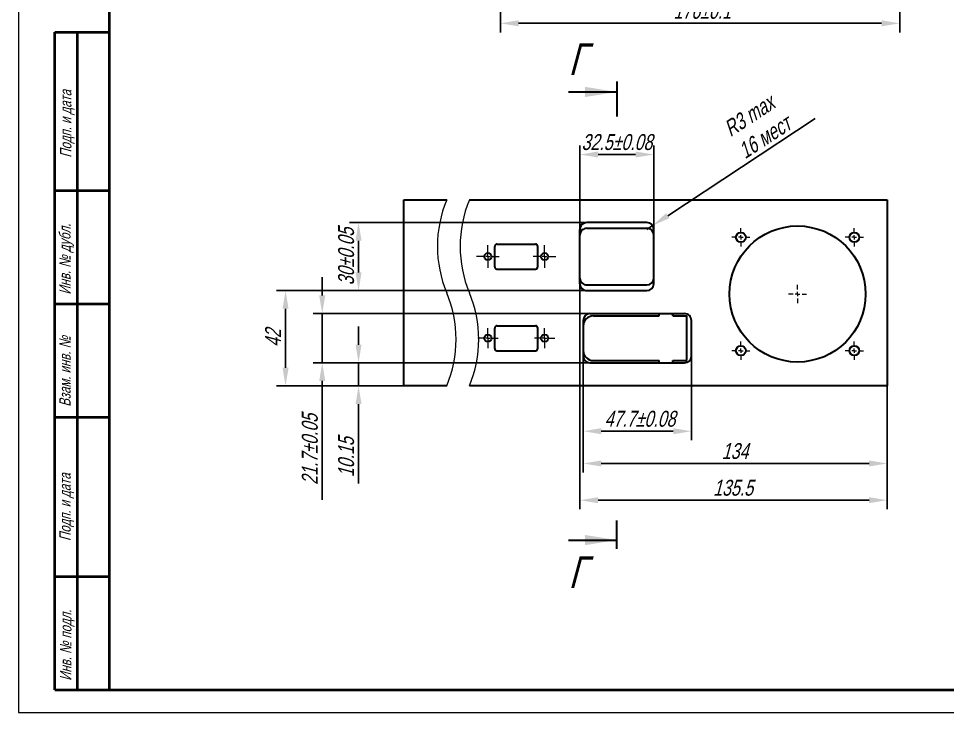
# Model space of a CAD drawing. Header units: millimetres. Extents: x 7140 to 8879, y -16257 to -5062.
# Drawn here: x 8458.8 to 8663.5, y -13839.9 to -13687 of the extents above; entities that cross this region are included whole.
import ezdxf

# ---------------------------------------------------------------- set-up
doc = ezdxf.new("R2010")
doc.units = ezdxf.units.MM
doc.layers.get('DEFPOINTS').update_dxf_attribs({"color": 1, "lineweight": 0})
doc.layers.add('КА тонкая', color=7, linetype='Continuous', lineweight=15)
doc.layers.add('ОСЕВЫЕ', color=7, linetype='Continuous')
doc.styles.add('CLW', font='clw.shx', dxfattribs={"width": 0.75, "oblique": 15})
doc.dimstyles.new('clw', dxfattribs={"dimtxt": 3.5, "dimasz": 4, "dimexe": 2, "dimexo": 0, "dimgap": 1, "dimtad": 1, "dimdec": 4, "dimzin": 0, "dimdsep": 46, "dimtxsty": 'CLW', "dimcen": 5, "dimclrd": 256, "dimclre": 256, "dimclrt": 256, "dimadec": 0, "dimazin": 0, "dimtfac": 1, "dimtdec": 4, "dimtmove": 0, "dimatfit": 1, "dimfxl": 1, "dimtolj": 1, "dimtzin": 0, "dimlwd": -1, "dimlwe": -1, "dimarcsym": 0})

# ---------------------------------------------------------------- blocks, each defined once
blk = doc.blocks.new('*D174')
at = {"linetype": 'Continuous', "transparency": 16777216}
for p, q in [((8652.96, -13612.07), (8652.96, -13690.02)), ((8564.97, -13621.27), (8564.97, -13690.02)), ((8648.96, -13688.02), (8568.97, -13688.02))]:
    blk.add_line(p, q, dxfattribs=at)
at = {"linetype": 'Continuous', "lineweight": 0, "transparency": 16777216}
for points in [[(8568.97, -13687.36), (8568.97, -13688.69), (8564.97, -13688.02)], [(8648.96, -13687.36), (8648.96, -13688.69), (8652.96, -13688.02)]]:
    blk.add_solid(points, dxfattribs=at)
at = {"layer": 'DEFPOINTS', "color": 0, "linetype": 'Continuous', "lineweight": 0, "transparency": 16777216}
for p in [(8652.96, -13612.07), (8564.97, -13621.27), (8564.97, -13688.02)]:
    blk.add_point(p, dxfattribs=at)
at = {"linetype": 'Continuous', "lineweight": 0, "transparency": 16777216, "insert": (8609.43, -13683.52), "char_height": 3.5, "attachment_point": 2, "style": 'CLW'}
blk.add_mtext('\\A1;176%%P0.1', dxfattribs=at)
blk = doc.blocks.new('*D203')
at = {"linetype": 'Continuous', "transparency": 16777216}
for p, q in [((8584, -13746.95), (8515.6, -13746.95)), ((8517.6, -13750.95), (8517.6, -13763.95)), ((8543.69, -13767.95), (8515.6, -13767.95))]:
    blk.add_line(p, q, dxfattribs=at)
at = {"linetype": 'Continuous', "lineweight": 0, "transparency": 16777216}
for points in [[(8516.94, -13750.95), (8518.27, -13750.95), (8517.6, -13746.95)], [(8516.94, -13763.95), (8518.27, -13763.95), (8517.6, -13767.95)]]:
    blk.add_solid(points, dxfattribs=at)
at = {"layer": 'DEFPOINTS', "color": 0, "linetype": 'Continuous', "lineweight": 0, "transparency": 16777216}
for p in [(8584, -13746.95), (8517.6, -13767.95), (8543.69, -13767.95)]:
    blk.add_point(p, dxfattribs=at)
at = {"linetype": 'Continuous', "lineweight": 0, "transparency": 16777216, "insert": (8513.1, -13757.41), "char_height": 3.5, "attachment_point": 2, "rotation": 90, "style": 'CLW'}
blk.add_mtext('\\A1;42', dxfattribs=at)
blk = doc.blocks.new('*D204')
at = {"linetype": 'Continuous', "transparency": 16777216}
for p, q in [((8584, -13731.95), (8531.69, -13731.95)), ((8533.69, -13742.95), (8533.69, -13735.95)), ((8584, -13746.95), (8531.69, -13746.95))]:
    blk.add_line(p, q, dxfattribs=at)
at = {"linetype": 'Continuous', "lineweight": 0, "transparency": 16777216}
for points in [[(8533.02, -13735.95), (8534.36, -13735.95), (8533.69, -13731.95)], [(8533.02, -13742.95), (8534.36, -13742.95), (8533.69, -13746.95)]]:
    blk.add_solid(points, dxfattribs=at)
at = {"layer": 'DEFPOINTS', "color": 0, "linetype": 'Continuous', "lineweight": 0, "transparency": 16777216}
for p in [(8533.69, -13731.95), (8584, -13731.95), (8584, -13746.95)]:
    blk.add_point(p, dxfattribs=at)
at = {"linetype": 'Continuous', "lineweight": 0, "transparency": 16777216, "insert": (8529.19, -13739.45), "char_height": 3.5, "attachment_point": 2, "rotation": 90, "style": 'CLW'}
blk.add_mtext('\\A1;30%%P0.05', dxfattribs=at)
blk = doc.blocks.new('*D205')
at = {"linetype": 'Continuous', "transparency": 16777216}
for p, q in [((8525.69, -13748.02), (8525.69, -13744.02)), ((8584.7, -13752.02), (8523.69, -13752.02)), ((8525.69, -13752.02), (8525.69, -13762.87)), ((8584.7, -13762.87), (8523.69, -13762.87)), ((8525.69, -13766.87), (8525.69, -13793.06))]:
    blk.add_line(p, q, dxfattribs=at)
at = {"linetype": 'Continuous', "lineweight": 0, "transparency": 16777216}
for points in [[(8525.02, -13748.02), (8526.36, -13748.02), (8525.69, -13752.02)], [(8525.02, -13766.87), (8526.36, -13766.87), (8525.69, -13762.87)]]:
    blk.add_solid(points, dxfattribs=at)
at = {"layer": 'DEFPOINTS', "color": 0, "linetype": 'Continuous', "lineweight": 0, "transparency": 16777216}
for p in [(8525.69, -13752.02), (8584.7, -13752.02), (8584.7, -13762.87)]:
    blk.add_point(p, dxfattribs=at)
at = {"linetype": 'Continuous', "lineweight": 0, "transparency": 16777216, "insert": (8521.19, -13781.97), "char_height": 3.5, "attachment_point": 2, "rotation": 90, "style": 'CLW'}
blk.add_mtext('\\A1;21.7%%P0.05', dxfattribs=at)
blk = doc.blocks.new('*D206')
at = {"linetype": 'Continuous', "transparency": 16777216}
for p, q in [((8533.69, -13758.87), (8533.69, -13754.87)), ((8584.7, -13762.87), (8531.69, -13762.87)), ((8533.69, -13762.87), (8533.69, -13767.95)), ((8543.69, -13767.95), (8531.69, -13767.95)), ((8533.69, -13771.95), (8533.69, -13789.46))]:
    blk.add_line(p, q, dxfattribs=at)
at = {"linetype": 'Continuous', "lineweight": 0, "transparency": 16777216}
for points in [[(8533.03, -13758.87), (8534.36, -13758.87), (8533.69, -13762.87)], [(8533.03, -13771.95), (8534.36, -13771.95), (8533.69, -13767.95)]]:
    blk.add_solid(points, dxfattribs=at)
at = {"layer": 'DEFPOINTS', "color": 0, "linetype": 'Continuous', "lineweight": 0, "transparency": 16777216}
for p in [(8533.69, -13762.87), (8584.7, -13762.87), (8543.69, -13767.95)]:
    blk.add_point(p, dxfattribs=at)
at = {"linetype": 'Continuous', "lineweight": 0, "transparency": 16777216, "insert": (8529.19, -13783.68), "char_height": 3.5, "attachment_point": 2, "rotation": 90, "style": 'CLW'}
blk.add_mtext('\\A1;10.15', dxfattribs=at)
blk = doc.blocks.new('*D207')
at = {"linetype": 'Continuous', "transparency": 16777216}
for p, q in [((8583.2, -13761.37), (8583.2, -13779.95)), ((8607.05, -13761.37), (8607.05, -13779.95)), ((8587.2, -13777.95), (8603.05, -13777.95))]:
    blk.add_line(p, q, dxfattribs=at)
at = {"linetype": 'Continuous', "lineweight": 0, "transparency": 16777216}
for points in [[(8587.2, -13777.28), (8587.2, -13778.61), (8583.2, -13777.95)], [(8603.05, -13777.28), (8603.05, -13778.61), (8607.05, -13777.95)]]:
    blk.add_solid(points, dxfattribs=at)
at = {"layer": 'DEFPOINTS', "color": 0, "linetype": 'Continuous', "lineweight": 0, "transparency": 16777216}
for p in [(8583.2, -13761.37), (8607.05, -13761.37), (8607.05, -13777.95)]:
    blk.add_point(p, dxfattribs=at)
at = {"linetype": 'Continuous', "lineweight": 0, "transparency": 16777216, "insert": (8595.71, -13773.45), "char_height": 3.5, "attachment_point": 2, "style": 'CLW'}
blk.add_mtext('\\A1;47.7%%P0.08', dxfattribs=at)
blk = doc.blocks.new('*D208')
at = {"linetype": 'Continuous', "transparency": 16777216}
for p, q in [((8583.2, -13761.37), (8583.2, -13787.06)), ((8650.2, -13767.95), (8650.2, -13787.06)), ((8587.2, -13785.06), (8646.2, -13785.06))]:
    blk.add_line(p, q, dxfattribs=at)
at = {"linetype": 'Continuous', "lineweight": 0, "transparency": 16777216}
for points in [[(8587.2, -13784.39), (8587.2, -13785.72), (8583.2, -13785.06)], [(8646.2, -13784.39), (8646.2, -13785.72), (8650.2, -13785.06)]]:
    blk.add_solid(points, dxfattribs=at)
at = {"layer": 'DEFPOINTS', "color": 0, "linetype": 'Continuous', "lineweight": 0, "transparency": 16777216}
for p in [(8583.2, -13761.37), (8650.2, -13767.95), (8650.2, -13785.06)]:
    blk.add_point(p, dxfattribs=at)
at = {"linetype": 'Continuous', "lineweight": 0, "transparency": 16777216, "insert": (8616.67, -13780.56), "char_height": 3.5, "attachment_point": 2, "style": 'CLW'}
blk.add_mtext('\\A1;134', dxfattribs=at)
blk = doc.blocks.new('*D209')
at = {"linetype": 'Continuous', "transparency": 16777216}
for p, q in [((8582.5, -13745.45), (8582.5, -13795.16)), ((8650.2, -13767.95), (8650.2, -13795.16)), ((8586.5, -13793.16), (8646.2, -13793.16))]:
    blk.add_line(p, q, dxfattribs=at)
at = {"linetype": 'Continuous', "lineweight": 0, "transparency": 16777216}
for points in [[(8586.5, -13792.49), (8586.5, -13793.82), (8582.5, -13793.16)], [(8646.2, -13792.49), (8646.2, -13793.82), (8650.2, -13793.16)]]:
    blk.add_solid(points, dxfattribs=at)
at = {"layer": 'DEFPOINTS', "color": 0, "linetype": 'Continuous', "lineweight": 0, "transparency": 16777216}
for p in [(8582.5, -13745.45), (8650.2, -13767.95), (8650.2, -13793.16)]:
    blk.add_point(p, dxfattribs=at)
at = {"linetype": 'Continuous', "lineweight": 0, "transparency": 16777216, "insert": (8616.23, -13788.66), "char_height": 3.5, "attachment_point": 2, "style": 'CLW'}
blk.add_mtext('\\A1;135.5', dxfattribs=at)
blk = doc.blocks.new('*D210')
at = {"linetype": 'Continuous', "transparency": 16777216}
for p, q in [((8582.5, -13733.45), (8582.5, -13714.95)), ((8598.75, -13733.45), (8598.75, -13714.95)), ((8586.5, -13716.95), (8594.75, -13716.95))]:
    blk.add_line(p, q, dxfattribs=at)
at = {"linetype": 'Continuous', "lineweight": 0, "transparency": 16777216}
for points in [[(8586.5, -13716.28), (8586.5, -13717.61), (8582.5, -13716.95)], [(8594.75, -13716.28), (8594.75, -13717.61), (8598.75, -13716.95)]]:
    blk.add_solid(points, dxfattribs=at)
at = {"layer": 'DEFPOINTS', "color": 0, "linetype": 'Continuous', "lineweight": 0, "transparency": 16777216}
for p in [(8598.75, -13716.95), (8582.5, -13733.45), (8598.75, -13733.45)]:
    blk.add_point(p, dxfattribs=at)
at = {"linetype": 'Continuous', "lineweight": 0, "transparency": 16777216, "insert": (8590.63, -13712.45), "char_height": 3.5, "attachment_point": 2, "style": 'CLW'}
blk.add_mtext('\\A1;32.5%%P0.08', dxfattribs=at)
blk = doc.blocks.new('*D211')
at = {"linetype": 'Continuous', "transparency": 16777216}
for p, q in [((8601.85, -13730.43), (8634.36, -13709.04)), ((8597.25, -13733.45), (8598.5, -13732.62))]:
    blk.add_line(p, q, dxfattribs=at)
at = {"linetype": 'Continuous', "lineweight": 0, "transparency": 16777216}
blk.add_solid([(8601.48, -13729.87), (8602.21, -13730.98), (8598.5, -13732.62)], dxfattribs=at)
at = {"layer": 'DEFPOINTS', "color": 0, "linetype": 'Continuous', "lineweight": 0, "transparency": 16777216}
for p in [(8598.5, -13732.62), (8597.25, -13733.45)]:
    blk.add_point(p, dxfattribs=at)
at = {"linetype": 'Continuous', "lineweight": 0, "transparency": 16777216, "insert": (8613.75, -13710.23), "char_height": 3.5, "attachment_point": 1, "rotation": 33.3309, "style": 'CLW'}
blk.add_mtext('\\A1;R3 max\\P16 мест', dxfattribs=at)
blk = doc.blocks.new('SW_CENTERMARKSYMBOL_13')
at = {"color": 0, "linetype": 'Continuous', "lineweight": 0}
for p, q in [((-1, 0), (-2, 0)), ((0, 0), (-0.5, 0)), ((0, 1), (0, 2)), ((0, 0), (0, 0.5)), ((0, 0), (0, -0.5)), ((0, 0), (0.5, 0)), ((1, 0), (2, 0)), ((0, -1), (0, -2))]:
    blk.add_line(p, q, dxfattribs=at)
blk = doc.blocks.new('SW_CENTERMARKSYMBOL_14')
at = {"color": 0, "linetype": 'Continuous', "lineweight": 0}
for p, q in [((-1, 0), (-2, 0)), ((0, 0), (-0.5, 0)), ((0, 1), (0, 2)), ((0, 0), (0, 0.5)), ((0, 0), (0, -0.5)), ((0, 0), (0.5, 0)), ((1, 0), (2, 0)), ((0, -1), (0, -2))]:
    blk.add_line(p, q, dxfattribs=at)
blk = doc.blocks.new('SW_CENTERMARKSYMBOL_15')
at = {"color": 0, "linetype": 'Continuous', "lineweight": 0}
for p, q in [((-1, 0), (-2, 0)), ((0, 0), (-0.5, 0)), ((0, 1), (0, 2)), ((0, 0), (0, 0.5)), ((0, 0), (0, -0.5)), ((0, 0), (0.5, 0)), ((1, 0), (2, 0)), ((0, -1), (0, -2))]:
    blk.add_line(p, q, dxfattribs=at)
blk = doc.blocks.new('SW_CENTERMARKSYMBOL_16')
at = {"color": 0, "linetype": 'Continuous', "lineweight": 0}
for p, q in [((-1, 0), (-2, 0)), ((0, 0), (-0.5, 0)), ((0, 1), (0, 2)), ((0, 0), (0, 0.5)), ((0, 0), (0, -0.5)), ((0, 0), (0.5, 0)), ((1, 0), (2, 0)), ((0, -1), (0, -2))]:
    blk.add_line(p, q, dxfattribs=at)
blk = doc.blocks.new('SW_CENTERMARKSYMBOL_17')
at = {"color": 0, "linetype": 'Continuous', "lineweight": 0}
for p, q in [((-1, 0), (-2, 0)), ((0, 0), (-0.5, 0)), ((0, 1), (0, 2)), ((0, 0), (0, 0.5)), ((0, 0), (0, -0.5)), ((0, 0), (0.5, 0)), ((1, 0), (2, 0)), ((0, -1), (0, -2))]:
    blk.add_line(p, q, dxfattribs=at)
blk = doc.blocks.new('SW_CENTERMARKSYMBOL_18')
at = {"color": 0, "linetype": 'Continuous', "lineweight": 0}
for p, q in [((0, 1), (0, 2.5)), ((-1, 0), (-2.5, 0)), ((0, 0), (-0.5, 0)), ((0, 0), (0, 0.5)), ((0, 0), (0, -0.5)), ((0, 0), (0.5, 0)), ((1, 0), (2.5, 0)), ((0, -1), (0, -2.5))]:
    blk.add_line(p, q, dxfattribs=at)
blk = doc.blocks.new('SW_CENTERMARKSYMBOL_20')
at = {"color": 0, "linetype": 'Continuous', "lineweight": 0}
for p, q in [((0, 1), (0, 2.23)), ((-1, 0), (-2.22, 0)), ((0, 0), (-0.5, 0)), ((0, 0), (0, 0.5)), ((0, 0), (0, -0.5)), ((0, 0), (0.5, 0)), ((1, 0), (2.23, 0)), ((0, -1), (0, -2.22))]:
    blk.add_line(p, q, dxfattribs=at)
blk = doc.blocks.new('SW_CENTERMARKSYMBOL_21')
at = {"color": 0, "linetype": 'Continuous', "lineweight": 0}
for p, q in [((0, 1), (0, 2.23)), ((-1, 0), (-2.22, 0)), ((0, 0), (-0.5, 0)), ((0, 0), (0, 0.5)), ((0, 0), (0, -0.5)), ((0, 0), (0.5, 0)), ((1, 0), (2.23, 0)), ((0, -1), (0, -2.22))]:
    blk.add_line(p, q, dxfattribs=at)

msp = doc.modelspace()

# ---------------------------------------------------------------- linework, layer by layer
at = {"color": 7, "linetype": 'Continuous', "lineweight": 15}
msp.add_line((8478.75999, -13547.94486), (8478.75999, -13834.94486), dxfattribs=at)
at = {"color": 7, "linetype": 'Continuous', "lineweight": 40}
for p, q in [((8478.75999, -13547.94486), (8478.75999, -13834.94486)), ((8466.75999, -13834.94486), (8466.75999, -13689.94486)), ((8466.75999, -13689.94486), (8478.75999, -13689.94486)), ((8471.75999, -13834.94486), (8471.75999, -13689.94486)), ((8478.75999, -13724.94486), (8466.75999, -13724.94486)), ((8478.75999, -13749.94486), (8466.75999, -13749.94486)), ((8478.75999, -13774.94486), (8466.75999, -13774.94486)), ((8466.75999, -13809.94486), (8478.75999, -13809.94486)), ((8466.75999, -13834.94486), (8478.75999, -13834.94486)), ((8478.75999, -13834.94486), (8873.75999, -13834.94486))]:
    msp.add_line(p, q, dxfattribs=at)
at = {"color": 7, "linetype": 'Continuous', "lineweight": 30}
for p, q in [((8579.98514, -13703.1504), (8590.62514, -13703.1504)), ((8543.68928, -13726.94804), (8553.12087, -13726.94804)), ((8543.68928, -13767.94804), (8543.68928, -13726.94804)), ((8558.12087, -13726.94804), (8650.20013, -13726.94804)), ((8650.20013, -13726.94804), (8650.20013, -13767.94804)), ((8597.25013, -13731.94804), (8584.00014, -13731.94804)), ((8582.50014, -13745.44804), (8582.50014, -13733.44804)), ((8584.00014, -13733.19804), (8597.25013, -13733.19804)), ((8598.75014, -13745.44804), (8598.75014, -13733.44804)), ((8564.20014, -13736.69804), (8572.70014, -13736.69804)), ((8563.70014, -13741.69804), (8563.70014, -13737.19804)), ((8573.20014, -13741.69804), (8573.20014, -13737.19804)), ((8564.20014, -13742.19804), (8572.70014, -13742.19804)), ((8584.00014, -13745.69804), (8597.25013, -13745.69804)), ((8584.00014, -13746.94804), (8597.25013, -13746.94804)), ((8584.70014, -13752.02304), (8605.55014, -13752.02304)), ((8585.45014, -13752.52304), (8599.92513, -13752.52304)), ((8599.92513, -13752.52304), (8599.92513, -13752.02304)), ((8602.92514, -13752.52304), (8602.92514, -13752.02304)), ((8602.92514, -13752.52304), (8606.05014, -13752.52304)), ((8606.05014, -13762.37304), (8606.05014, -13752.52304)), ((8563.70014, -13759.69804), (8563.70014, -13755.19804)), ((8564.20014, -13754.69804), (8572.70014, -13754.69804)), ((8573.20014, -13759.69804), (8573.20014, -13755.19804)), ((8583.20013, -13753.52304), (8583.20013, -13761.37304)), ((8607.05013, -13761.37304), (8607.05013, -13753.52304)), ((8564.20014, -13760.19804), (8572.70014, -13760.19804)), ((8584.70014, -13762.87304), (8605.55014, -13762.87304)), ((8585.45014, -13762.37304), (8599.92513, -13762.37304)), ((8599.92513, -13762.87304), (8599.92513, -13762.37304)), ((8602.92514, -13762.37304), (8606.05014, -13762.37304)), ((8602.92514, -13762.87304), (8602.92514, -13762.37304)), ((8553.12095, -13767.94804), (8543.68928, -13767.94804)), ((8650.20013, -13767.94804), (8558.12095, -13767.94804)), ((8579.98514, -13801.94714), (8590.62514, -13801.94714))]:
    msp.add_line(p, q, dxfattribs=at)
for centre, radius in [((8630.45014, -13747.69804), 15), ((8617.95014, -13735.19804), 1.075), ((8642.95014, -13735.19804), 1.075), ((8562.20264, -13739.44804), 0.8), ((8574.69764, -13739.44804), 0.8), ((8562.20264, -13757.44804), 0.8), ((8574.69764, -13757.44804), 0.8), ((8617.95014, -13760.19804), 1.075), ((8642.95014, -13760.19804), 1.075)]:
    msp.add_circle(centre, radius, dxfattribs=at)
at = {"color": 7, "linetype": 'Continuous', "lineweight": 0}
for centre, start, end in [((8577.72103, -13737.19799), 157.3801351, 202.6198649), ((8582.72103, -13737.19799), 157.3801351, 202.6198649), ((8528.52079, -13757.69809), 337.3801351, 22.6198649), ((8533.52079, -13757.69809), 337.3801351, 22.6198649)]:
    msp.add_arc(centre, 26.65013, start, end, dxfattribs=at)
at = {"color": 7, "linetype": 'Continuous', "lineweight": 30}
for centre, radius, start, end in [((8584.00013, -13733.44803), 1.5, 89.9998988, 180.0001012), ((8597.25013, -13733.44804), 1.5, 0.0001417, 90.0000005), ((8584.00014, -13734.69803), 1.5, 89.9999596, 180.000076), ((8597.25013, -13734.69804), 1.5, 0.0001669, 89.9999398), ((8564.20014, -13737.19804), 0.5, 90.0001522, 179.9999546), ((8572.70014, -13737.19804), 0.5, 0.0000454, 90.0000613), ((8564.20014, -13741.69804), 0.5, 180.0000454, 269.9998478), ((8572.70014, -13741.69804), 0.5, 269.9999387, 359.9999546), ((8584.00014, -13744.19804), 1.5, 179.9999025, 270.0000708), ((8597.25013, -13744.19803), 1.5, 270.0000298, 359.9998546), ((8584.00014, -13745.44804), 1.5, 179.9999003, 270.0000708), ((8597.25013, -13745.44803), 1.5, 270.0000298, 359.9998568), ((8584.70014, -13753.52304), 1.5, 90.0000298, 179.9998457), ((8585.45014, -13754.77304), 2.25, 90.0000336, 179.9999427), ((8605.55013, -13753.52303), 1.5, 359.9999114, 89.9999285), ((8564.20014, -13755.19804), 0.5, 90.0001522, 179.9999546), ((8572.70014, -13755.19804), 0.5, 0.0000454, 90.0000613), ((8564.20014, -13759.69804), 0.5, 180.0000454, 269.9998478), ((8572.70014, -13759.69804), 0.5, 269.9999387, 359.9999546), ((8585.45014, -13760.12303), 2.25, 180.0000978, 269.9999259), ((8584.70014, -13761.37303), 1.5, 180.0001669, 269.9999398), ((8605.55013, -13761.37304), 1.5, 270.0001019, 0.000076)]:
    msp.add_arc(centre, radius, start, end, dxfattribs=at)
for points in [[(8590.62514, -13703.1504), (8583.62514, -13702.0304), (8583.62514, -13704.2704)], [(8590.62514, -13801.94714), (8583.62514, -13800.82714), (8583.62514, -13803.06714)]]:
    msp.add_solid(points, dxfattribs=at)
at = {"layer": 'КА тонкая', "linetype": 'ByBlock', "lineweight": 30, "ltscale": 20}
for p, q in [((8590.62514, -13700.8674), (8590.62514, -13708.5646)), ((8590.62514, -13803.8662), (8590.62514, -13797.62221))]:
    msp.add_line(p, q, dxfattribs=at)
at = {"layer": 'ОСЕВЫЕ', "lineweight": 0}
for p, q in [((8458.75999, -13542.94486), (8458.75999, -13839.94486)), ((8458.75999, -13839.94486), (8878.75999, -13839.94486))]:
    msp.add_line(p, q, dxfattribs=at)

# ---------------------------------------------------------------- block references
at = {"color": 7, "linetype": 'Continuous', "lineweight": 0}
for name, p in [('SW_CENTERMARKSYMBOL_17', (8617.95014, -13735.19804)), ('SW_CENTERMARKSYMBOL_14', (8642.95014, -13735.19804)), ('SW_CENTERMARKSYMBOL_18', (8562.20264, -13739.44804)), ('SW_CENTERMARKSYMBOL_18', (8574.69764, -13739.44804)), ('SW_CENTERMARKSYMBOL_13', (8630.45013, -13747.69804)), ('SW_CENTERMARKSYMBOL_20', (8562.20264, -13757.44804)), ('SW_CENTERMARKSYMBOL_21', (8574.69764, -13757.44804)), ('SW_CENTERMARKSYMBOL_16', (8617.95014, -13760.19804)), ('SW_CENTERMARKSYMBOL_15', (8642.95014, -13760.19804))]:
    msp.add_blockref(name, p, dxfattribs=at)

# ---------------------------------------------------------------- texts
at = {"color": 7, "linetype": 'Continuous', "char_height": 7, "attachment_point": 1, "style": 'CLW'}
for insert in [(8579.98514, -13692.41344), (8579.98514, -13805.52255)]:
    msp.add_mtext('Г', dxfattribs=dict(at, insert=insert))
at = {"color": 7, "linetype": 'Continuous', "lineweight": 0, "char_height": 2.5, "attachment_point": 1, "rotation": 90, "style": 'CLW'}
for s, insert in [('Подп. и дата', (8467.90312, -13717.64093)), ('Инв. № дубл.', (8467.70985, -13747.82489)), ('Взам. инв. №', (8467.73438, -13772.54529)), ('Подп. и дата', (8467.74504, -13802.15475)), ('Инв. № подл.', (8467.91474, -13832.98126))]:
    msp.add_mtext(s, dxfattribs=dict(at, insert=insert))

# ---------------------------------------------------------------- dimensions: what is measured, and where the dimension line sits
at = {"color": 7, "linetype": 'Continuous', "lineweight": 0}
for base, p1, p2, text, picture, middle in [((8564.9667, -13688.02352), (8652.9642, -13612.07352), (8564.9667, -13621.27352), '176%%P0.1', '*D174', (8609.43271, -13688.02352)), ((8598.75014, -13716.94804), (8582.50014, -13733.44804), (8598.75014, -13733.44804), '32.5%%P0.08', '*D210', (8590.62514, -13716.94804)), ((8650.20014, -13793.15596), (8582.50014, -13745.44804), (8650.20014, -13767.94804), '135.5', '*D209', (8616.22881, -13793.15596)), ((8607.05014, -13777.94804), (8583.20014, -13761.37304), (8607.05014, -13761.37304), '47.7%%P0.08', '*D207', (8595.71089, -13777.94804)), ((8650.20014, -13785.0579), (8583.20014, -13761.37304), (8650.20014, -13767.94804), '134', '*D208', (8616.67299, -13785.0579))]:
    dim = msp.add_linear_dim(base=base, p1=p1, p2=p2, text=text, dimstyle='clw', dxfattribs=at)
    dim.commit()
    dim.dimension.update_dxf_attribs({"geometry": picture, "text_midpoint": middle, "dimtype": 160})
dim = msp.add_radius_dim(center=(8597.25014, -13733.44804), mpoint=(8598.5034, -13732.62383), text='R3 max\\P16 мест', dimstyle='clw', dxfattribs=at)
dim.commit()
dim.dimension.update_dxf_attribs({"geometry": '*D211', "text_midpoint": (8626.47746, -13714.22667), "dimtype": 164})
for base, p1, p2, text, picture, middle in [((8533.68928, -13731.94804), (8584.00014, -13746.94804), (8584.00014, -13731.94804), '30%%P0.05', '*D204', (8533.68928, -13739.44804)), ((8525.68928, -13752.02304), (8584.70014, -13762.87304), (8584.70014, -13752.02304), '21.7%%P0.05', '*D205', (8525.68928, -13781.96695)), ((8517.60422, -13767.94804), (8584.00014, -13746.94804), (8543.68928, -13767.94804), '42', '*D203', (8517.60422, -13757.40855)), ((8533.69194, -13762.87304), (8543.68928, -13767.94804), (8584.70014, -13762.87304), '10.15', '*D206', (8533.69194, -13783.67581))]:
    dim = msp.add_linear_dim(base=base, p1=p1, p2=p2, angle=90, text=text, dimstyle='clw', dxfattribs=at)
    dim.commit()
    dim.dimension.update_dxf_attribs({"geometry": picture, "text_midpoint": middle, "dimtype": 160})

doc.saveas('drawing.dxf')
